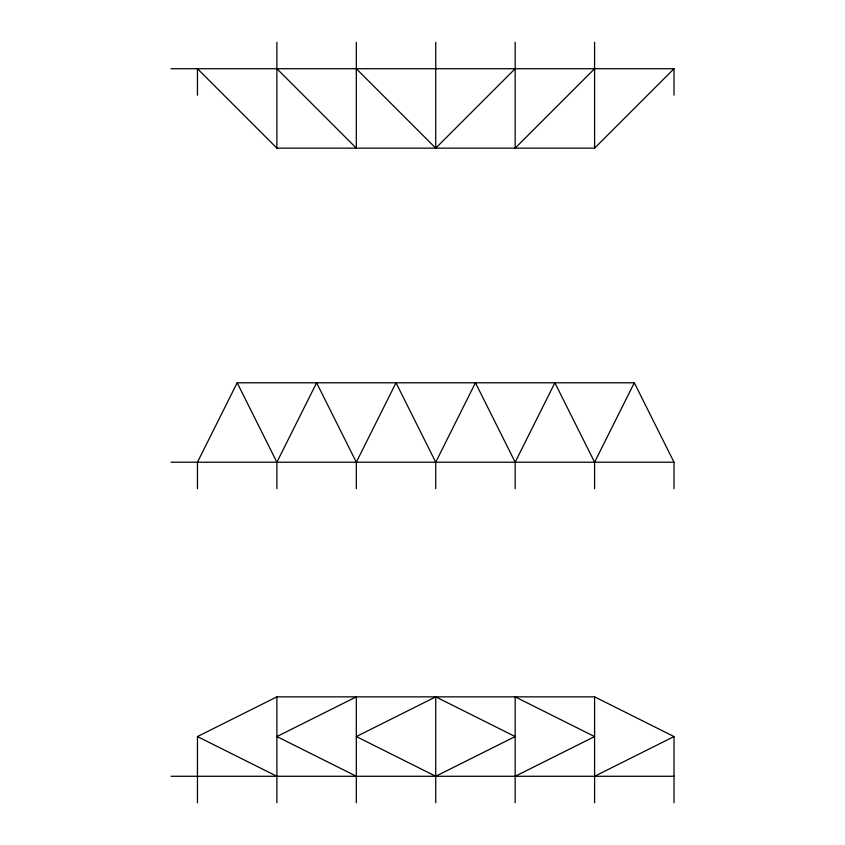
<?xml version="1.0" encoding="UTF-8"?>
<svg xmlns="http://www.w3.org/2000/svg" width="845" height="845" viewBox="0 0 845 845"><rect width="100%" height="100%" fill="white"/><g stroke="black" fill="none" stroke-linecap="round" stroke-linejoin="round"><path stroke-width="1.27" d="M674.014 488.685L674.014 462.215L634.31 382.785L237.17 382.785L197.455 462.215L197.455 488.685M276.885 488.685L276.885 462.215L316.6 382.785L356.315 462.215L356.315 488.685M356.315 462.215L396.02 382.785L435.735 462.215L435.735 488.685M435.735 462.215L475.45 382.785L515.165 462.215L515.165 488.685M515.165 462.215L554.88 382.785L594.595 462.215L594.595 488.685M594.595 462.215L634.31 382.785M356.315 68.73L435.735 148.15L515.165 68.73M594.595 68.73L515.165 148.15L515.165 42.25M197.455 95.2L197.455 68.73L276.885 148.15L594.595 148.15L674.014 68.73L674.014 95.2M197.455 802.75L197.455 736.565L276.885 696.85L594.595 696.85L674.014 736.565L674.014 802.75M435.735 696.85L356.315 736.565L435.735 776.27L515.165 736.565L435.735 696.85L435.735 802.75M515.165 776.27L594.595 736.565L515.165 696.85L515.165 802.75M594.595 776.27L674.014 736.565M170.986 68.73L674.014 68.73M170.986 462.215L674.014 462.215M170.986 776.27L674.014 776.27M356.315 776.27L276.885 736.565L356.315 696.85L356.315 802.75M197.455 736.565L276.885 776.27M276.885 68.73L356.315 148.15L356.315 42.25M237.17 382.785L276.885 462.215M594.595 42.25L594.595 148.15M594.595 696.85L594.595 802.75M435.735 42.25L435.735 148.15M276.885 42.25L276.885 148.15M276.885 696.85L276.885 802.75"/></g></svg>
